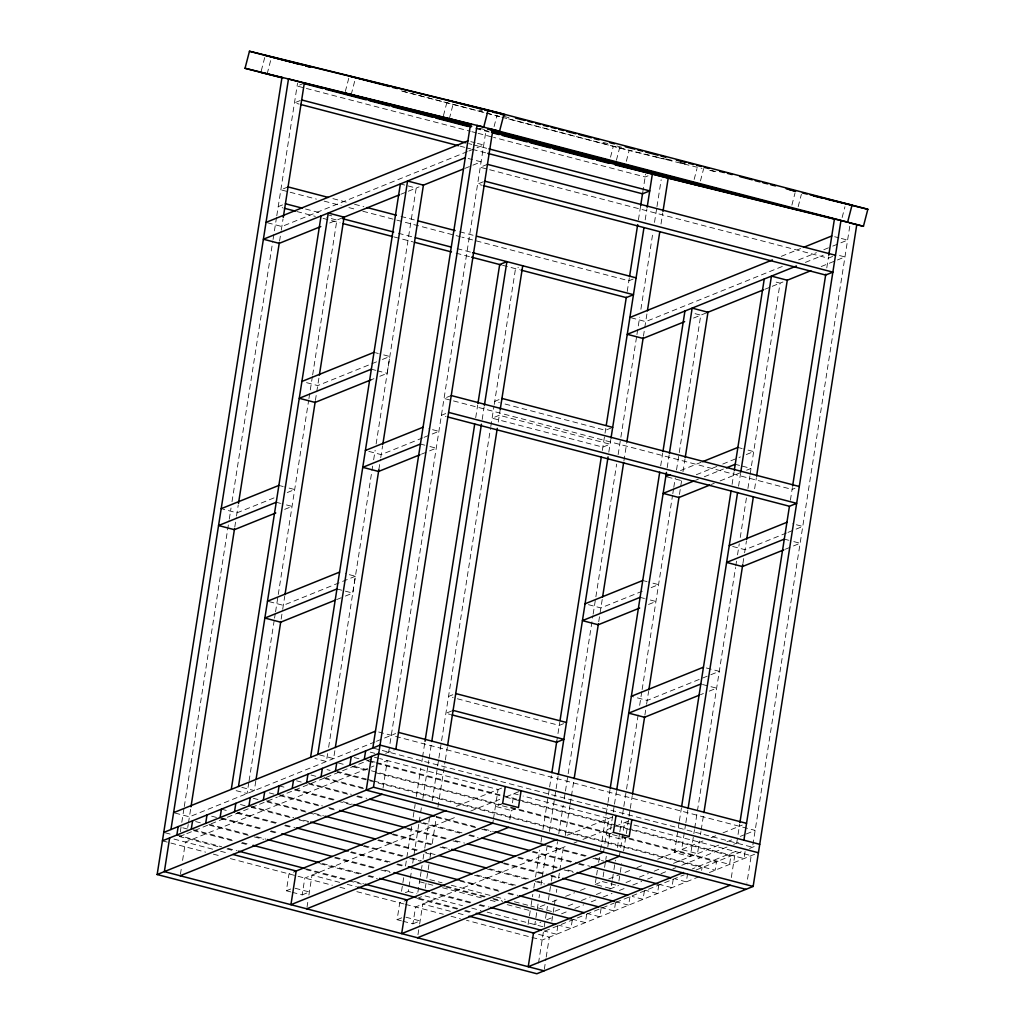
<?xml version="1.0" encoding="UTF-8"?>
<svg xmlns="http://www.w3.org/2000/svg" width="1025" height="1025" viewBox="0 0 1025 1025"><rect width="100%" height="100%" fill="white"/><g stroke="black" fill="none" stroke-linecap="round" stroke-linejoin="round"><path stroke-width="0.75" stroke-dasharray="5 3.75" d="M180.31 831.813L181.54 823.921M181.797 822.345L184.026 808.123M184.269 806.547L229.036 520.636M229.293 519.06L231.022 508.003M232.009 501.686L272.817 241.042M273.073 239.466L276.532 217.351M276.776 215.775L297.558 83.089M180.426 874.223L181.387 868.098M182.578 860.436L185.461 842.063L373.971 765.957M187.742 827.521L188.216 824.459M188.459 822.934L190.74 808.366M234.776 527.106L236.263 517.625M236.506 516.049L238.248 504.992M279.569 241.118L281.132 231.112M281.298 230.061L283.028 218.991M248.819 782.459L247.089 793.517L232.713 789.762M249.075 780.883L274.303 619.753M274.546 618.165L275.289 613.424M275.546 611.848L278.018 596.05M278.262 594.474L308.692 400.16M308.935 398.584L312.407 376.47M312.651 374.894L336.892 220.067L326.821 217.441M255.789 781.127L254.302 790.608L239.914 786.854M281.157 619.126L282.593 609.939M282.746 608.94L284.732 596.307M315.405 400.416L319.121 376.713M290.664 891.891L286.359 890.763L288.986 873.915L294.764 871.583M292.112 892.262L302.17 894.889L304.809 878.053L457.406 816.451M345.387 596.063L352.741 593.091L355.38 576.255L345.31 573.616M379.801 376.303L387.155 373.331L389.795 356.495L379.724 353.856M327.641 753.606L326.398 761.498L314.893 758.5M328.628 747.289L372.664 466.093M373.651 459.777L375.137 450.295M376.124 443.979L416.201 188.062L406.131 185.422M306.988 907.292L307.948 901.167M308.909 895.043L312.023 875.145L341.107 882.743M334.842 750.697L333.612 758.59L319.223 754.836M378.878 469.501L380.493 459.213M380.736 457.688L382.594 445.798M383.017 788.123L387.335 760.563L379.916 763.561M388.654 752.145L485.901 131.136M401.416 920.822L397.098 919.694L399.737 902.858L406.951 899.95M401.544 891.276L403.773 877.067M405.503 866.022L411.678 826.547M413.165 817.079L415.151 804.446M416.381 796.553L420.827 768.135M421.826 761.831L422.313 758.667M422.556 757.091L425.029 741.306M475.715 417.675L477.688 405.042M405.375 892.685L408.257 891.519L408.757 888.368M409.001 886.792L411.73 869.418M412.716 863.114L413.703 856.798M413.946 855.222L418.892 823.639M419.135 822.063L420.378 814.17M420.622 812.594L421.365 807.854M422.851 798.385L428.783 760.499M429.027 758.91L431.499 743.125M482.186 419.494L484.159 406.861M402.851 921.206L412.921 923.832L415.561 906.997L568.145 845.394M417.867 892.25L420.083 878.053M420.34 876.465L421.326 870.148M421.57 868.572L422.069 865.42M423.056 859.104L424.542 849.635M424.786 848.047L429.488 818.053M432.204 800.692L437.393 767.533M437.637 765.957L438.636 759.64M438.879 758.064L441.352 742.279M441.596 740.703L490.539 428.117M490.796 426.541L494.024 405.926M494.255 404.439L515.511 268.665L518.394 267.512M417.969 934.697L419.404 925.511M419.648 923.986L422.761 904.076L450.552 911.34M425.285 888.009L426.554 879.873M426.81 878.297L429.027 864.088M430.013 857.771L431.012 851.455M432.243 843.562L436.445 816.72M437.931 807.252L445.093 761.473M445.35 759.897L447.323 747.263M498.252 422.057L500.226 409.423M492.794 823.19L493.281 820.128M493.525 818.603L498.073 789.506L380.147 758.692M509.822 819.667L511.257 810.48L518.471 807.572M512.462 802.831L513.897 793.645L521.546 795.643M528.093 924.447L530.835 906.971M531.078 905.395L532.808 894.338M533.807 888.022L534.55 883.281M535.537 876.964L539.739 850.109M540.969 842.217L541.712 837.476M542.955 829.571L549.387 788.507M549.631 786.931L551.36 775.874M556.626 742.241L559.778 722.164M602.316 450.475L605.788 428.36M627.21 291.484L629.286 278.287M638.434 219.85L640.663 205.628M642.752 192.29L645.609 174.045M538.048 904.063L534.832 924.601L540.764 922.205M539.035 897.733L539.534 894.582M541.008 885.1L546.953 847.175M549.426 831.377L554.627 798.193M554.871 796.617L555.857 790.288M556.101 788.712L558.087 776.066M608.812 452.153L610.785 439.52M645.186 219.888L646.916 208.818M538.522 963.026L543.442 931.648M544.185 926.908L547.401 906.369M548.388 900.053L551.104 882.679M551.347 881.103L552.834 871.622M553.09 870.046L557.536 841.602M558.779 833.709L563.225 805.278M564.211 798.962L565.211 792.645M565.454 791.057L567.927 775.259M568.17 773.683L592.911 615.717M593.155 614.142L595.627 598.344M595.884 596.768L616.653 464.082M618.139 454.6L620.612 438.803M620.868 437.227L636.692 336.136M636.935 334.56L639.664 317.173M640.894 309.281L653.015 231.881M654.501 222.399L656.73 208.19M656.974 206.602L661.176 179.759M544.301 969.304L545.979 958.593M546.21 957.055L549.323 937.158L534.947 933.391M551.847 921.078L554.115 906.613M554.358 905.037L555.345 898.707M556.344 892.391L556.831 889.226M558.561 878.169L559.56 871.852M559.804 870.276L563.763 844.984M565.249 835.503L569.951 805.483M570.195 803.908L571.181 797.591M571.438 796.002L573.91 780.204M598.728 621.701L602.367 598.498M623.892 461.032L626.608 443.646M643.431 336.2L647.147 312.497M661.01 224.014L662.739 212.957M557.856 925.818L556.537 934.249L544.185 931.02M572.283 920.002L570.963 928.419L558.612 925.191M586.697 914.185L585.377 922.603L573.026 919.374M612.207 880.706L610.964 888.611L595.141 884.473L596.383 876.567M596.627 874.991L597.37 870.251M598.613 862.358L599.599 856.042M600.586 849.712L607.761 803.908M608.004 802.332L609.99 789.686M660.702 465.837L662.675 453.204M603.546 852.134L608.824 818.45L523.083 796.041M603.097 876.823L604.327 868.918M604.583 867.342L605.57 861.026M605.813 859.45L606.313 856.285M607.799 846.804L612.988 813.632M613.232 812.056L614.231 805.74M614.475 804.151L616.448 791.518M667.173 467.669L669.146 455.036M601.111 908.355L599.792 916.786L587.453 913.557M612.45 879.13L613.68 871.224M613.937 869.648L615.423 860.167M617.396 847.534L619.625 833.312M619.869 831.736L621.598 820.679M622.585 814.363L623.584 808.033M623.828 806.457L626.301 790.659M626.544 789.083L638.178 714.835M639.664 705.354L641.881 691.145M642.137 689.556L672.567 495.254M672.81 493.666L673.553 488.938M673.797 487.349L675.283 477.868M676.526 469.975L678.998 454.178M679.242 452.602L700.767 315.162L693.566 313.278M619.369 856.272L624.635 822.588L751.197 855.657L746.892 883.217M615.538 902.538L614.218 910.956L600.33 907.33M618.921 880.962L621.637 863.575M623.61 850.942L626.096 835.144M626.339 833.568L628.812 817.771M629.055 816.182L630.042 809.865M630.298 808.289L632.271 795.656M644.892 715.078L646.467 705.021M646.621 704.021L648.607 691.388M679.447 494.447L681.753 479.7M682.983 471.808L684.969 459.162M629.952 896.721L628.632 905.139L616.294 901.91M644.379 890.892L643.059 899.322L632.258 896.491M658.793 885.075L657.473 893.493L645.122 890.264M679.152 822.434L674.45 852.454L690.273 856.592L694.476 829.738M679.396 820.858L681.382 808.225M732.093 484.377L734.067 471.743M673.22 879.258L671.9 887.676L659.549 884.447M685.623 824.267L681.663 849.546L697.487 853.684L699.46 841.038M685.866 822.691L687.839 810.045M738.564 486.209L740.537 473.563M687.634 873.428L686.314 881.846L675.513 879.027M694.719 828.149L735.54 567.491M735.783 565.915L736.527 561.175M737.526 554.858L739.256 543.801M740.242 537.484L746.674 496.407M747.917 488.515L749.89 475.869M750.133 474.293L780.076 283.143L772.876 281.26M700.447 834.722L700.946 831.557M701.19 829.981L703.663 814.183M742.92 563.494L743.74 558.266M744.598 552.77L746.456 540.893M754.631 488.758L756.36 477.701M701.613 870.417L702.048 867.611L337.802 772.427M731.312 877.554L735.386 851.519L692.336 868.905M736.706 843.101L739.666 824.138M790.403 500.2L792.376 487.554M826.778 267.909L828.507 256.852M745.098 851.544L743.996 858.566L629.773 828.725M849.776 226.218L752.517 847.239L374.266 748.391M261.272 70.853L264.873 56.926M267.141 73.954L271.164 58.476M345.31 91.558L348.923 77.644M351.191 94.659L355.201 79.181M443.428 115.735L447.041 101.808M449.309 118.836L453.319 103.358M494.088 126.575L496.894 115.735M610.516 157.171L613.334 146.332L672.233 160.848M616.397 160.259L619.613 147.882L505.146 117.977M626.339 161.309L629.145 150.47L657.051 157.35M694.168 179.426L696.974 168.587M700.447 180.964L703.65 168.587M791.877 205.141L795.092 192.764M798.168 206.691L801.371 194.314M842.14 217.531L844.946 206.691M304.31 83.115L297.096 86.023L304.835 88.035M300.222 100.54L294.457 102.859L299.108 104.076M288.051 186.909L280.85 189.817L288.576 191.842M282.528 204.91L278.211 206.653L282.849 207.87M467.4 151.61L281.849 226.512L266.026 222.387M468.886 151.008L483.723 145.012L476.535 143.141M329.678 222.989L342.657 217.748M400.929 194.225L406.874 191.829M408.347 191.227L419.084 186.896M464.761 168.446L481.084 161.86L473.896 159.977M487.452 164.346L480.238 167.254L828.29 258.197L832.62 256.455M483.377 181.758L477.612 184.09L482.25 185.307M648.031 175.813L645.148 176.966L493.55 137.363M376.559 361.838L317.724 385.579L303.349 381.825M382.44 359.455L389.795 356.495M370.986 379.865L373.92 378.673M633.219 279.018L628.889 280.773L461.827 237.108M781.306 256.34L800.602 248.55M451.243 395.548L444.043 398.456L792.082 489.412L794.977 488.246M782.28 266.474L645.724 321.607L631.336 317.84M798.616 259.876L816.425 252.688M823.844 249.69L831.262 246.692M832.748 246.103L847.598 240.106L840.41 238.223M805.394 262.4L823.203 255.212M445.721 413.562L441.403 415.304L446.042 416.522M693.553 318.07L706.533 312.83M764.804 289.306L770.736 286.91M772.222 286.308L782.959 281.978M821.204 266.538L844.959 256.942L837.771 255.071M499.06 399.596L494.742 401.339L499.354 402.543M273.983 497.907L237.018 512.833L222.63 509.079M287.295 492.538L294.688 489.553L284.63 486.913M422.62 437.906L381.21 454.626L365.387 450.488M424.094 437.303L438.892 431.333L428.822 428.706M284.655 509.374L292.061 506.388L281.99 503.762M421.467 454.152L436.253 448.181L426.182 445.542M611.246 427.95L605.48 430.282L500.892 402.94M355.38 576.255L283.31 605.339L268.934 601.585M336.572 599.625L343.926 596.653M680.485 470.603L701.074 462.288M696.308 474.729L716.898 466.426M722.779 464.043L740.434 456.919M746.315 454.549L753.67 451.577L743.599 448.95M695.501 480.315L698.435 479.123M704.329 476.753L723.445 469.04M711.324 484.453L714.258 483.262M720.139 480.892L740.729 472.576M746.623 470.206L751.03 468.425L740.96 465.786M642.291 591.207L600.881 607.928L586.505 604.161M651.17 587.62L658.562 584.634L648.492 582.008M786.495 532.987L745.085 549.707L730.697 545.953M787.969 532.398L802.754 526.427L792.697 523.788M648.53 604.468L655.923 601.483L645.865 598.843M785.329 549.233L800.128 543.263L790.057 540.636M452.845 694.719L448.527 696.462L453.14 697.666M374.958 741.895L189.42 816.81L173.597 812.671M376.444 741.293L395.612 733.554M451.653 710.978L445.888 713.31L450.5 714.515M179.567 836.554L185.333 834.235M186.781 833.645L258.031 804.881M259.517 804.279L277.327 797.091M278.813 796.489L324.822 777.911M326.309 777.322L372.318 758.743M385.682 753.349L394.42 749.813M563.596 723.663L559.266 725.405L454.677 698.076M700.434 694.707L703.381 693.528M709.262 691.145L716.616 688.172L700.793 684.047M456.394 806.329L505.287 786.598M470.731 811.07L500.367 799.103M506.286 796.707L521.11 790.736M286.359 890.763L290.677 889.008M502.647 803.446L495.434 806.355L511.257 810.48M302.17 894.889L309.383 891.981L293.56 887.855M567.145 835.272L616.025 815.541M416.88 898.566L424.081 895.658L462.531 905.703M574.077 842.998L577.037 841.807M582.956 839.411L630.401 820.256M397.098 919.694L402.863 917.375M613.386 832.377L606.185 835.285L621.996 839.424L629.209 836.515M412.921 923.832L420.122 920.924L404.311 916.786M544.89 904.755L537.459 907.753L553.282 911.891L560.713 908.893M552.308 901.769L558.241 899.373M565.672 896.375L574.577 892.775M580.509 890.379L587.927 887.381M595.141 884.473L602.777 881.385M608.709 878.989L619.1 874.799M625.045 872.403L630.977 870.007M636.922 867.611L644.341 864.613M657.704 859.219L703.714 840.641M711.132 837.643L717.077 835.247M723.009 832.851L742.228 825.099M568.132 905.895L574.064 903.499M581.482 900.501L590.4 896.913M596.332 894.517L603.751 891.519M609.696 889.123L618.6 885.523M626.019 882.525L631.951 880.129M639.382 877.131L648.287 873.543M654.219 871.147L660.164 868.739M673.515 863.358L719.537 844.779M726.956 841.781L732.888 839.385M740.319 836.387L744.765 834.593M746.251 833.991L755.156 830.391L375.47 731.171M546.697 919.809L554.128 916.811M561.546 913.813L568.965 910.815M574.91 908.419L583.814 904.819M591.233 901.833L597.165 899.425M603.11 897.029L612.015 893.441M619.433 890.443L625.378 888.047M632.797 885.049L641.701 881.449M647.633 879.053L655.065 876.055M660.997 873.659L666.942 871.263M672.874 868.867L675.847 867.675M681.779 865.279L727.801 846.701M733.733 844.305L739.589 841.935M544.877 931.059L585.249 914.761M586.274 914.351L614.09 903.115M615.961 902.372L684.239 874.799M696.116 870.007L743.868 850.724M749.557 848.431L756.847 845.484M699.293 876.618L542.123 940.066L466.49 920.296M709.39 872.544L756.975 853.325M679.985 162.757L687.724 164.666M710.978 170.393L717.18 171.918M658.601 157.722L701.997 168.42M709.748 170.329L717.5 172.238M479.264 110.047L482.352 110.854M504.108 116.44L511.834 118.464M603.007 142.385L609.298 143.936M616.935 146.024L624.673 148.048M666.429 158.965L672.72 160.502M680.357 162.591L688.185 164.551M401.505 90.892L485.03 112.712L401.403 90.956M486.58 113.122L498.957 116.35M486.491 113.186L500.405 116.824M501.955 117.234L629.145 150.47M479.482 128.279L485.773 129.829M476.01 127.984L488.387 131.213M475.882 128.599L491.449 132.571M306.385 88.445L470.347 131.29M471.897 131.7L476.535 132.917M478.086 133.314L492.013 136.953M470.782 141.629L475.1 142.757M834.658 236.724L838.962 237.851M468.732 143.602L471.833 144.422M473.371 144.82L488.848 148.868M459.982 146.114L464.62 147.331M466.17 147.728L470.808 148.945M472.358 149.355L486.273 152.981M468.143 158.478L472.461 159.605M400.378 183.923L404.696 185.051M332.92 198.632L346.834 202.271M354.573 204.282L363.849 206.717M400.98 216.416L416.445 220.452M459.764 231.778L473.678 235.417M290.126 192.239L316.418 199.119M324.156 201.131L341.171 205.577M348.91 207.601L356.636 209.625M362.824 211.24L395.317 219.734M396.867 220.132L460.289 236.711M305.527 208.998L320.992 213.046M328.73 215.071L331.818 215.878M398.341 233.252L412.268 236.89M457.124 248.614L471.039 252.252M296.763 211.509L315.328 216.365M323.067 218.376L340.082 222.822M394.228 236.98L412.78 241.823M456.099 253.149L470.027 256.788M502.57 265.283L519.521 269.716M375.419 352.728L378.289 353.484M739.281 447.822L742.164 448.566M371.345 369.192L375.65 370.32M377.097 370.704L387.155 373.331M735.207 464.287L739.525 465.414M667.211 476.92L681.599 480.674M420.429 444.043L424.747 445.17M784.304 539.124L788.622 540.252M280.312 485.786L283.182 486.542M644.187 580.88L647.057 581.623M276.238 502.263L280.555 503.39M640.113 597.344L644.418 598.472M706.315 667.954L719.255 671.337L647.185 700.434L631.362 696.295M336.93 588.952L352.741 593.091M370.256 752.132L374.881 753.349M374.394 757.18L379.224 758.449M364.298 759.346L368.936 760.55M370.473 760.96L375.112 762.164M376.649 762.574L501.673 795.246M503.211 795.643L517.1 799.282M518.65 799.679L628.235 828.315M354.291 757.552L358.917 758.756M368.18 761.178L504.005 796.681M505.543 797.078L615.128 825.714M616.678 826.124L630.567 829.75M632.105 830.147L730.889 855.965L729.569 864.382L623.072 836.554M354.509 766.38L501.135 804.689M510.399 807.111L610.733 833.325M338.327 762.972L346.04 764.983M352.216 766.598L366.104 770.236M375.368 772.645L716.475 861.794L715.155 870.212L374.048 781.076M337.007 771.389L366.335 779.051M367.873 779.461L372.511 780.666M326.988 769.596L330.076 770.403M324.131 777.616L364.259 788.097M311.023 775.015L317.199 776.63M324.925 778.641L363.503 788.725M308.166 783.036L351.383 794.324M357.558 795.938L366.822 798.36M436.278 816.515L476.407 826.996M484.12 829.02L493.384 831.429M547.401 845.548L587.53 856.042M595.256 858.053L602.969 860.077M296.609 780.832L301.235 782.049M308.961 784.061L349.089 794.554M356.803 796.566L364.516 798.59M437.06 817.54L475.651 827.623M481.827 829.238L491.09 831.659M546.645 846.176L585.237 856.259M592.95 858.284L603.763 861.103M295.29 789.263L335.418 799.743M343.144 801.768L352.395 804.177M423.402 822.742L461.98 832.825M469.706 834.837L477.419 836.848M532.987 851.378L577.741 863.076M579.292 863.473L590.092 866.292M279.108 785.855L286.821 787.866M294.534 789.891L336.213 800.781M337.75 801.178L351.652 804.804M421.096 822.96L462.775 833.85M468.95 835.465L478.214 837.886M532.231 852.006L570.822 862.089M578.536 864.101L586.249 866.112M279.325 794.683L322.542 805.97M328.718 807.585L336.431 809.596M407.438 828.149L449.104 839.039M455.279 840.654L464.543 843.075M518.56 857.195L557.152 867.278M567.952 870.097L575.678 872.121M269.319 792.889L273.944 794.093M280.12 795.707L318.711 805.791M329.512 808.61L337.225 810.634M406.682 828.777L446.81 839.27M452.986 840.884L460.699 842.896M517.817 857.822L557.946 868.303M564.122 869.918L573.372 872.339M602.354 881.564L618.178 885.69M266.449 800.897L308.128 811.787M314.303 813.402L323.554 815.823M393.011 833.978L433.139 844.459M442.403 846.881L450.129 848.905M504.146 863.012L548.9 874.709M550.451 875.119L559.714 877.541M253.354 798.296L257.98 799.513M267.243 801.934L307.372 812.415M308.909 812.825L321.261 816.054M392.268 834.606L432.396 845.087M440.109 847.111L449.373 849.52M503.39 863.639L543.519 874.133M551.245 876.144L558.958 878.169M250.484 806.316L293.701 817.617M295.251 818.014L309.14 821.64M378.597 839.795L420.276 850.686M421.813 851.096L435.702 854.722M489.719 868.841L529.861 879.322M537.574 881.346L545.287 883.358M240.478 804.522L245.103 805.74M251.279 807.354L291.407 817.835M299.121 819.859L308.384 822.268M377.841 840.423L417.969 850.917M425.695 852.928L433.408 854.94M487.426 869.059L529.105 879.95M535.281 881.564L544.531 883.986M237.608 812.543L279.287 823.434M285.463 825.048L294.726 827.47M364.183 845.612L404.311 856.106M412.024 858.117L421.288 860.539M476.856 875.055L515.434 885.139M523.147 887.163L530.873 889.175M221.426 809.135L229.139 811.159M236.865 813.171L276.993 823.652M284.707 825.676L292.42 827.688M363.427 846.24L403.555 856.733M409.731 858.348L420.532 861.167M474.549 875.286L513.141 885.369M522.404 887.791L530.117 889.803M221.643 817.963L263.322 828.853M271.036 830.865L278.762 832.889M351.306 851.839L391.435 862.332M397.61 863.947L405.323 865.958M459.341 880.078L501.02 890.968M508.733 892.98L517.997 895.402M211.637 816.169L219.35 818.181M220.9 818.591L262.567 829.481M270.293 831.493L278.006 833.517M350.55 852.467L387.591 862.153M396.854 864.575L404.567 866.586M460.135 881.103L500.264 891.596M507.977 893.608L515.703 895.632M429.795 879.617L442.108 882.832M451.333 885.254L494.396 896.503M495.933 896.901L505.171 899.322M514.396 901.731L534.384 906.958M208.78 824.19L250.446 835.08M256.622 836.695L265.885 839.116M335.342 857.259L375.47 867.752M384.734 870.174L392.447 872.185M446.464 886.305L486.593 896.785M492.769 898.4L502.032 900.821M195.672 821.589L200.298 822.793M209.561 825.215L248.153 835.298M254.328 836.913L263.579 839.334M334.586 857.887L374.714 868.38M380.89 869.982L390.153 872.403M445.708 886.933L485.85 897.413M493.563 899.438L502.827 901.846M419.507 881.731L434.895 885.754M442.582 887.752L482.57 898.207M490.27 900.219L497.958 902.231M507.183 904.639L530.258 910.674M192.815 829.609L234.482 840.5M242.207 842.512L249.921 844.523M322.465 863.486L362.594 873.966M368.769 875.581L376.482 877.605M432.05 892.122L472.179 902.615M479.892 904.627L489.156 907.048M182.796 827.816L187.421 829.02M193.597 830.634L233.726 841.128M241.452 843.139L249.165 845.151M320.159 863.703L360.3 874.197M368.013 876.208L377.277 878.63M431.294 892.749L471.423 903.23M479.136 905.254L486.862 907.266M408.257 891.519L416.893 893.774M471.769 908.124L480.994 910.533M487.144 912.135L543.455 926.856M176.851 835.029L221.605 846.714M227.781 848.328L237.044 850.75M306.501 868.905L346.629 879.386M354.343 881.41L363.606 883.832M419.174 898.348L457.752 908.432M465.478 910.443L473.191 912.468M165.294 832.825L172.379 834.683M179.183 836.451L219.312 846.945M227.025 848.956L234.751 850.981M305.745 869.533L347.424 880.424M348.961 880.821L361.312 884.05M418.418 898.976L457.009 909.06M464.556 911.033L472.435 913.096M173.955 839.065L214.404 849.635M220.567 851.25L228.293 853.261M347.232 884.344L356.418 886.74M458.265 913.352L465.978 915.376M162.424 840.846L205.641 852.134M213.367 854.158L221.08 856.17M230.343 858.591L332.369 885.254M339.928 887.227L347.68 889.252M356.867 891.66L404.055 903.986M405.49 904.358L443.338 914.249M451.051 916.273L460.315 918.695M499.316 415.266L492.102 418.174L602.841 447.118L610.054 444.209L499.316 415.266"/><path stroke-width="1.5" d="M856.772 224.654L753.144 886.433L536.844 973.75L157.158 874.53L281.99 77.375M169.638 837.938L164.359 871.622L544.057 970.842M170.957 829.507L288.486 78.976L471.372 126.767M176.851 835.029L178.171 826.598M190.983 806.79L234.533 528.695M238.492 503.416L279.312 242.694M283.272 217.415L304.31 83.115L471.667 124.345M191.265 829.199L192.585 820.782M205.692 823.382L207.012 814.965M220.106 817.553L221.426 809.135M231.278 789.391L321.068 215.942M234.52 811.736L235.84 803.318M238.479 786.47L328.282 213.033L344.105 217.159L319.364 375.137M248.947 805.919L250.267 797.501M256.032 779.551L280.773 621.573M284.976 594.718L315.162 401.992M263.361 800.089L264.681 791.672M277.788 794.272L279.108 785.855M292.202 788.456L293.522 780.025M306.629 782.626L307.948 774.208M310.575 757.373L400.378 183.923M317.788 754.451L407.591 181.015L423.415 185.141L382.838 444.222M321.043 776.809L322.363 768.391M335.342 747.533L378.878 469.501M335.457 770.992L336.777 762.562M349.884 765.163L351.203 756.745M364.298 759.346L365.618 750.928M371.511 756.437L366.232 790.121L745.931 889.341M372.831 748.019L470.577 123.833M157.158 874.53L373.446 787.213L477.073 125.434L863.434 226.307L867.842 209.279L488.156 110.059L249.459 51.25L245.039 68.278L282.618 77.99M395.855 749.237L492.897 129.573M425.029 741.306L474.729 423.991M477.945 403.466L499.688 264.54L506.901 261.631L484.402 405.285M431.756 741.549L481.442 424.235M447.566 745.688L497.266 428.36M500.226 409.423L522.724 265.757M505.287 786.598L502.647 803.446L518.471 807.572L521.11 790.736M551.86 772.709L556.806 741.113M560.022 720.588L601.329 456.791M606.275 425.196L626.313 297.25M629.529 276.712L637.691 224.59M640.663 205.628L642.637 192.995M558.33 774.49L608.068 456.894M611.015 438.085L643.943 227.781M647.159 207.242L652.361 174.058M574.154 778.628L598.408 623.777M602.61 596.922L623.636 462.608M626.852 442.07L643.188 337.789M647.39 310.921L659.767 231.919M662.983 211.381L668.185 178.196L491.488 132.02M610.234 788.11L659.716 472.153M662.932 451.628L684.943 311.023M616.704 789.942L666.429 472.41M669.389 453.447L692.157 308.115L707.967 312.253L685.212 457.586M616.025 815.541L613.386 832.377L629.209 836.515L631.848 819.667M632.528 794.067L644.648 716.667M648.851 689.812L679.024 497.074M681.625 806.637L731.107 490.693M734.323 470.155L764.253 279.005M688.095 808.469L737.564 492.525M740.78 471.987L771.453 276.097L787.277 280.235L756.604 476.125M703.919 812.607L742.753 564.583M746.712 539.304L753.388 496.651M739.922 822.562L789.404 506.517M792.62 485.978L825.778 274.226M828.751 255.263L834.44 218.927M743.907 840.192L840.948 220.529M488.156 110.059L483.736 127.074L245.039 68.278M266.026 222.387L467.9 140.886M465.273 157.722L263.399 239.222L279.21 243.361L320.774 226.576M343.042 217.595L399.442 194.814M423.197 185.23L463.274 169.048M301.901 381.454L373.971 352.357M371.345 369.192L299.274 398.289L315.085 402.428L370.986 379.865M629.901 317.468L772.402 259.94M803.574 247.358L831.775 235.968M796.476 266L627.262 334.317L643.085 338.442L684.649 321.671M221.195 508.695L278.877 485.414M365.387 450.488L423.069 427.207M706.917 312.676L763.317 289.908M787.072 280.312L810.813 270.728M276.238 502.263L218.556 525.543L234.379 529.682L275.789 512.961M420.429 444.043L362.748 467.323L378.571 471.462L419.981 454.741M267.499 601.214L339.557 572.117M336.93 588.952L264.86 618.049L280.671 622.188L335.098 600.214M665.776 476.535L670.196 474.754M702.548 461.698L737.846 447.438M694.027 480.904L663.137 493.384L678.96 497.509L709.851 485.043M726.379 467.848L735.207 464.287M585.07 603.789L642.739 580.496M729.262 545.569L786.944 522.289M640.113 597.344L582.431 620.625L598.254 624.763L639.664 608.043M784.304 539.124L726.623 562.418L742.446 566.556L783.856 549.836M173.597 812.671L375.47 731.171M163.744 832.428L380.044 745.098L759.73 844.318M162.424 840.846L378.725 753.529L758.41 852.749M180.182 875.747L382.056 794.26M631.362 696.295L703.432 667.198M700.793 684.047L628.722 713.144L644.546 717.269L698.973 695.309M294.918 871.532L446.029 810.519M492.794 823.19L290.921 904.691L296.199 871.007L232.918 854.466M306.744 908.829L508.618 827.329M405.657 900.462L556.767 839.462M603.546 852.134L401.672 933.634L406.951 899.95L357.956 887.15M417.495 937.76L619.369 856.272M683.432 872.493L533.512 933.019L528.234 966.703L730.108 885.203M265.283 55.388L503.98 114.198L499.559 131.213L488.707 128.535M790.032 189.868L794.683 191.022M802.421 192.931L807.072 194.071M810.173 194.84L852.031 205.141L847.611 222.169L615.115 164.884M813.594 195.916L822.896 198.209M825.996 198.965L867.842 209.279M260.863 72.403L282.567 77.746M668.133 178.183L835.529 219.427M849.482 222.861L863.434 226.307M447.438 100.271L481.571 109.086M484.569 109.97L489.297 111.11M492.308 111.981L497.035 113.134M500.033 114.006L504.774 115.146M515.511 118.054L524.877 120.412M527.977 121.219L532.616 122.423M535.614 123.307L540.354 124.448M543.352 125.332L548.08 126.472M551.181 127.279L555.819 128.497M558.817 129.368L563.558 130.508M566.556 131.392L575.922 133.75M579.023 134.557L591.399 137.786M594.398 138.67L599.125 139.81M609.862 142.706L614.603 143.859M625.34 146.754L634.706 149.112M637.806 149.919L642.444 151.123M645.532 151.943L657.909 155.172M660.907 156.043L665.648 157.197M676.385 160.092L685.763 162.45M688.851 163.257L693.489 164.474M696.59 165.281L701.228 166.486M704.226 167.37L708.967 168.51M719.691 171.406L724.432 172.559M727.519 173.366L732.17 174.57M739.896 176.595L752.273 179.823M755.271 180.707L760.012 181.848M763.01 182.732L767.738 183.872M770.749 184.743L775.477 185.897M786.213 188.792L795.592 191.15M349.32 76.093L389.641 86.536M392.639 87.407L397.367 88.547M271.561 56.926L302.503 65.011M310.229 67.035L305.591 65.831L310.139 67.112M249.459 51.25L290.024 61.846M293.124 62.666L297.762 63.87M449.309 118.836L470.962 124.499M487.977 128.945L797.36 209.792M443.031 117.286L470.872 124.563M487.887 129.009L791.082 208.242M344.912 93.108L471.756 126.254M491.859 131.52L699.242 185.615M304.271 83.653L322.837 88.509M325.924 89.316L366.143 99.822M369.243 100.629L389.346 105.883M392.447 106.703L432.665 117.209M435.753 118.016L468.246 126.498M492.999 132.968L499.175 134.583M502.276 135.403L527.029 141.86M530.117 142.667L550.233 147.933M553.321 148.74L593.539 159.247M596.64 160.054L609.004 163.295M301.67 99.95L465.645 142.795M488.848 148.868L649.722 190.906L642.508 193.815L487.823 153.391M300.645 104.473L458.431 145.717M487.452 164.346L835.503 255.289M484.812 181.182L832.864 272.137L825.65 275.046L483.787 185.704M288.051 186.909L328.269 197.415M366.95 207.524L396.342 215.199M417.995 220.862L455.113 230.561M476.779 236.224L636.102 277.852M285.411 203.744L302.426 208.19M342.657 218.709L393.702 232.047M415.356 237.698L450.936 246.999M472.589 252.662L633.463 294.7L626.262 297.609L521.072 270.126M284.399 208.28L295.226 211.099M343.17 223.629L392.678 236.57M414.331 242.233L451.461 251.932M471.564 257.185L500.956 264.873M501.955 398.43L612.694 427.361M451.243 395.548L799.295 486.503M448.604 412.396L796.656 503.339L789.455 506.26L447.592 416.919M455.728 693.553L566.479 722.497M453.101 710.389L563.84 739.332L556.626 742.241L452.038 714.912M398.494 732.401L746.546 823.344M373.446 787.213L753.144 886.433M369.91 799.167L434.728 816.105M494.921 831.839L545.864 845.151M606.057 860.885L670.875 877.823M353.945 804.587L420.314 821.935M482.045 838.066L529.899 850.571M591.63 866.702L657.999 884.05M339.518 810.403L405.887 827.752M467.631 843.882L515.472 856.387M577.216 872.518L642.047 889.457M325.104 816.233L391.473 833.568M451.666 849.302L502.596 862.614M562.802 878.348L627.62 895.286M310.678 822.05L375.509 838.988M438.79 855.529L486.644 868.034M548.375 884.165L614.744 901.513M296.263 827.867L362.632 845.215M424.376 861.346L472.218 873.851M533.961 889.982L598.779 906.92M281.849 833.697L348.218 851.032M408.411 866.766L459.341 880.078M519.534 895.812L584.365 912.75M267.423 839.513L332.254 856.452M393.984 872.582L444.927 885.895M505.12 901.628L571.489 918.977M253.008 845.33L319.377 862.678M379.57 878.412L428.963 891.314M490.693 907.445L555.524 924.383M238.582 851.16L304.95 868.495M365.156 884.229L416.086 897.541M476.279 913.275L541.11 930.213M469.066 916.183L533.897 933.122"/></g></svg>
